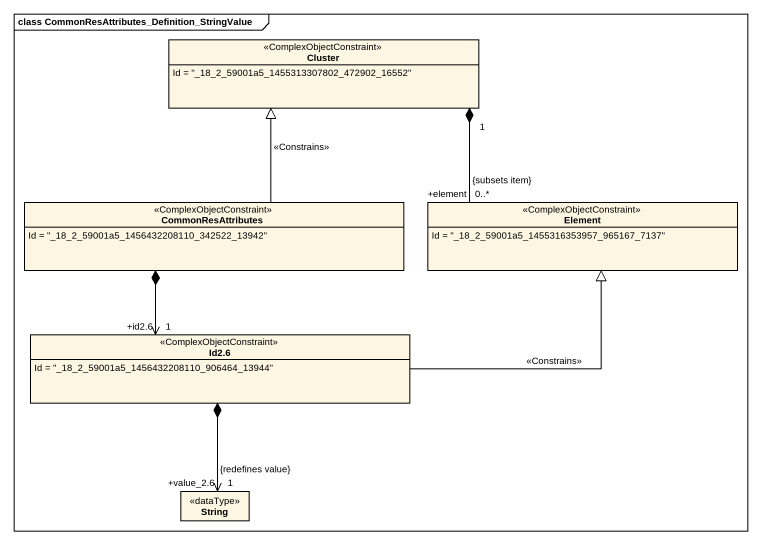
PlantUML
@startuml
mainframe class CommonResAttributes_Definition_StringValue
hide circle
hide empty members
class Cluster <<ComplexObjectConstraint>> {
  Id = "_18_2_59001a5_1455313307802_472902_16552"
}
class CommonResAttributes <<ComplexObjectConstraint>> {
  Id = "_18_2_59001a5_1456432208110_342522_13942"
}
class Element <<ComplexObjectConstraint>> {
  Id = "_18_2_59001a5_1455316353957_965167_7137"
}
class "Id2.6" as Id2_6 <<ComplexObjectConstraint>> {
  Id = "_18_2_59001a5_1456432208110_906464_13944"
}
class String <<dataType>>
Cluster "1" *-- "+element\n0..*\n{subsets item}" Element
CommonResAttributes -up-|> Cluster : <<Constrains>>
CommonResAttributes *--> "+id2.6\n1" Id2_6
Id2_6 -right-|> Element : <<Constrains>>
Id2_6 *--> "+value_2.6\n1\n{redefines value}" String
@enduml
